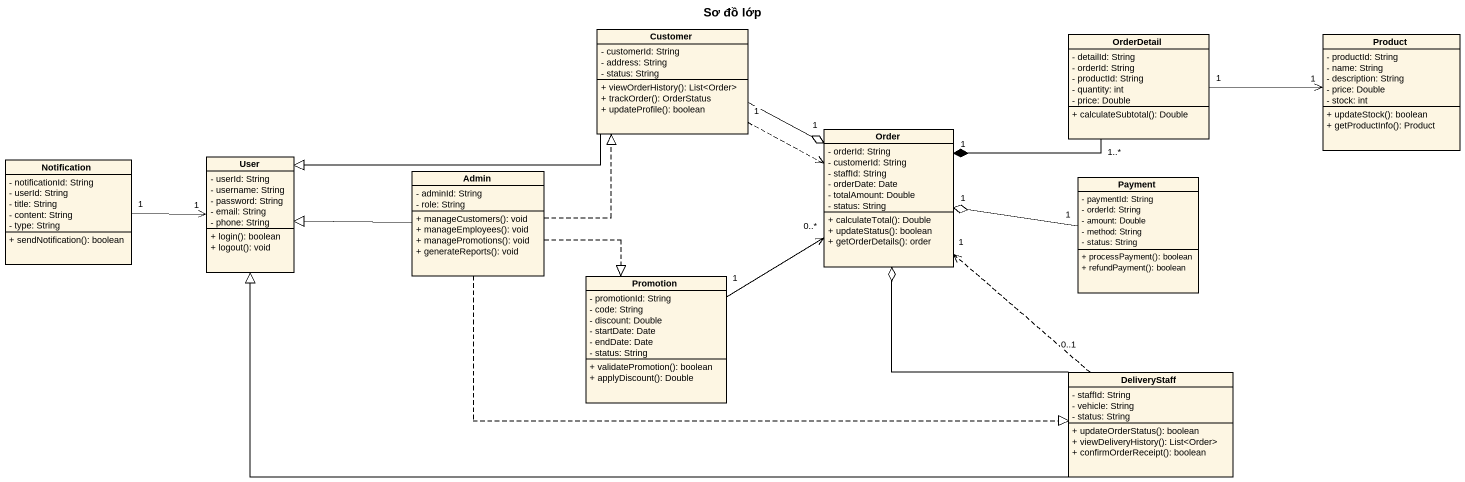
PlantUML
@startuml
title Sơ đồ lớp
hide circle
hide empty members
skinparam classAttributeIconSize 0
class Customer {
  - customerId: String
  - address: String
  - status: String
  + viewOrderHistory(): List<Order>
  + trackOrder(): OrderStatus
  + updateProfile(): boolean
}
class OrderDetail {
  - detailId: String
  - orderId: String
  - productId: String
  - quantity: int
  - price: Double
  + calculateSubtotal(): Double
}
class Product {
  - productId: String
  - name: String
  - description: String
  - price: Double
  - stock: int
  + updateStock(): boolean
  + getProductInfo(): Product
}
class Notification {
  - notificationId: String
  - userId: String
  - title: String
  - content: String
  - type: String
  + sendNotification(): boolean
}
class User {
  - userId: String
  - username: String
  - password: String
  - email: String
  - phone: String
  + login(): boolean
  + logout(): void
}
class Order {
  - orderId: String
  - customerId: String
  - staffId: String
  - orderDate: Date
  - totalAmount: Double
  - status: String
  + calculateTotal(): Double
  + updateStatus(): boolean
  + getOrderDetails(): order
}
class Admin {
  - adminId: String
  - role: String
  + manageCustomers(): void
  + manageEmployees(): void
  + managePromotions(): void
  + generateReports(): void
}
class Payment {
  - paymentId: String
  - orderId: String
  - amount: Double
  - method: String
  - status: String
  + processPayment(): boolean
  + refundPayment(): boolean
}
class Promotion {
  - promotionId: String
  - code: String
  - discount: Double
  - startDate: Date
  - endDate: Date
  - status: String
  + validatePromotion(): boolean
  + applyDiscount(): Double
}
class DeliveryStaff {
  - staffId: String
  - vehicle: String
  - status: String
  + updateOrderStatus(): boolean
  + viewDeliveryHistory(): List<Order>
  + confirmOrderReceipt(): boolean
}
Customer -left-|> User
Customer "1" .right.> Order
Customer -right-o "1" Order
OrderDetail "1" -right-> "1" Product
OrderDetail "1..*" -left-* "1" Order
Notification "1" -right-> "1" User
Admin .up.|> Customer
Admin -left-|> User
Admin ..|> Promotion
Admin .right.|> DeliveryStaff
Payment "1" -left-o "1" Order
Promotion "1" -up-> "0..*" Order
DeliveryStaff -left-|> User
DeliveryStaff -up-o Order
DeliveryStaff "0..1" .up.> "1" Order
@enduml
